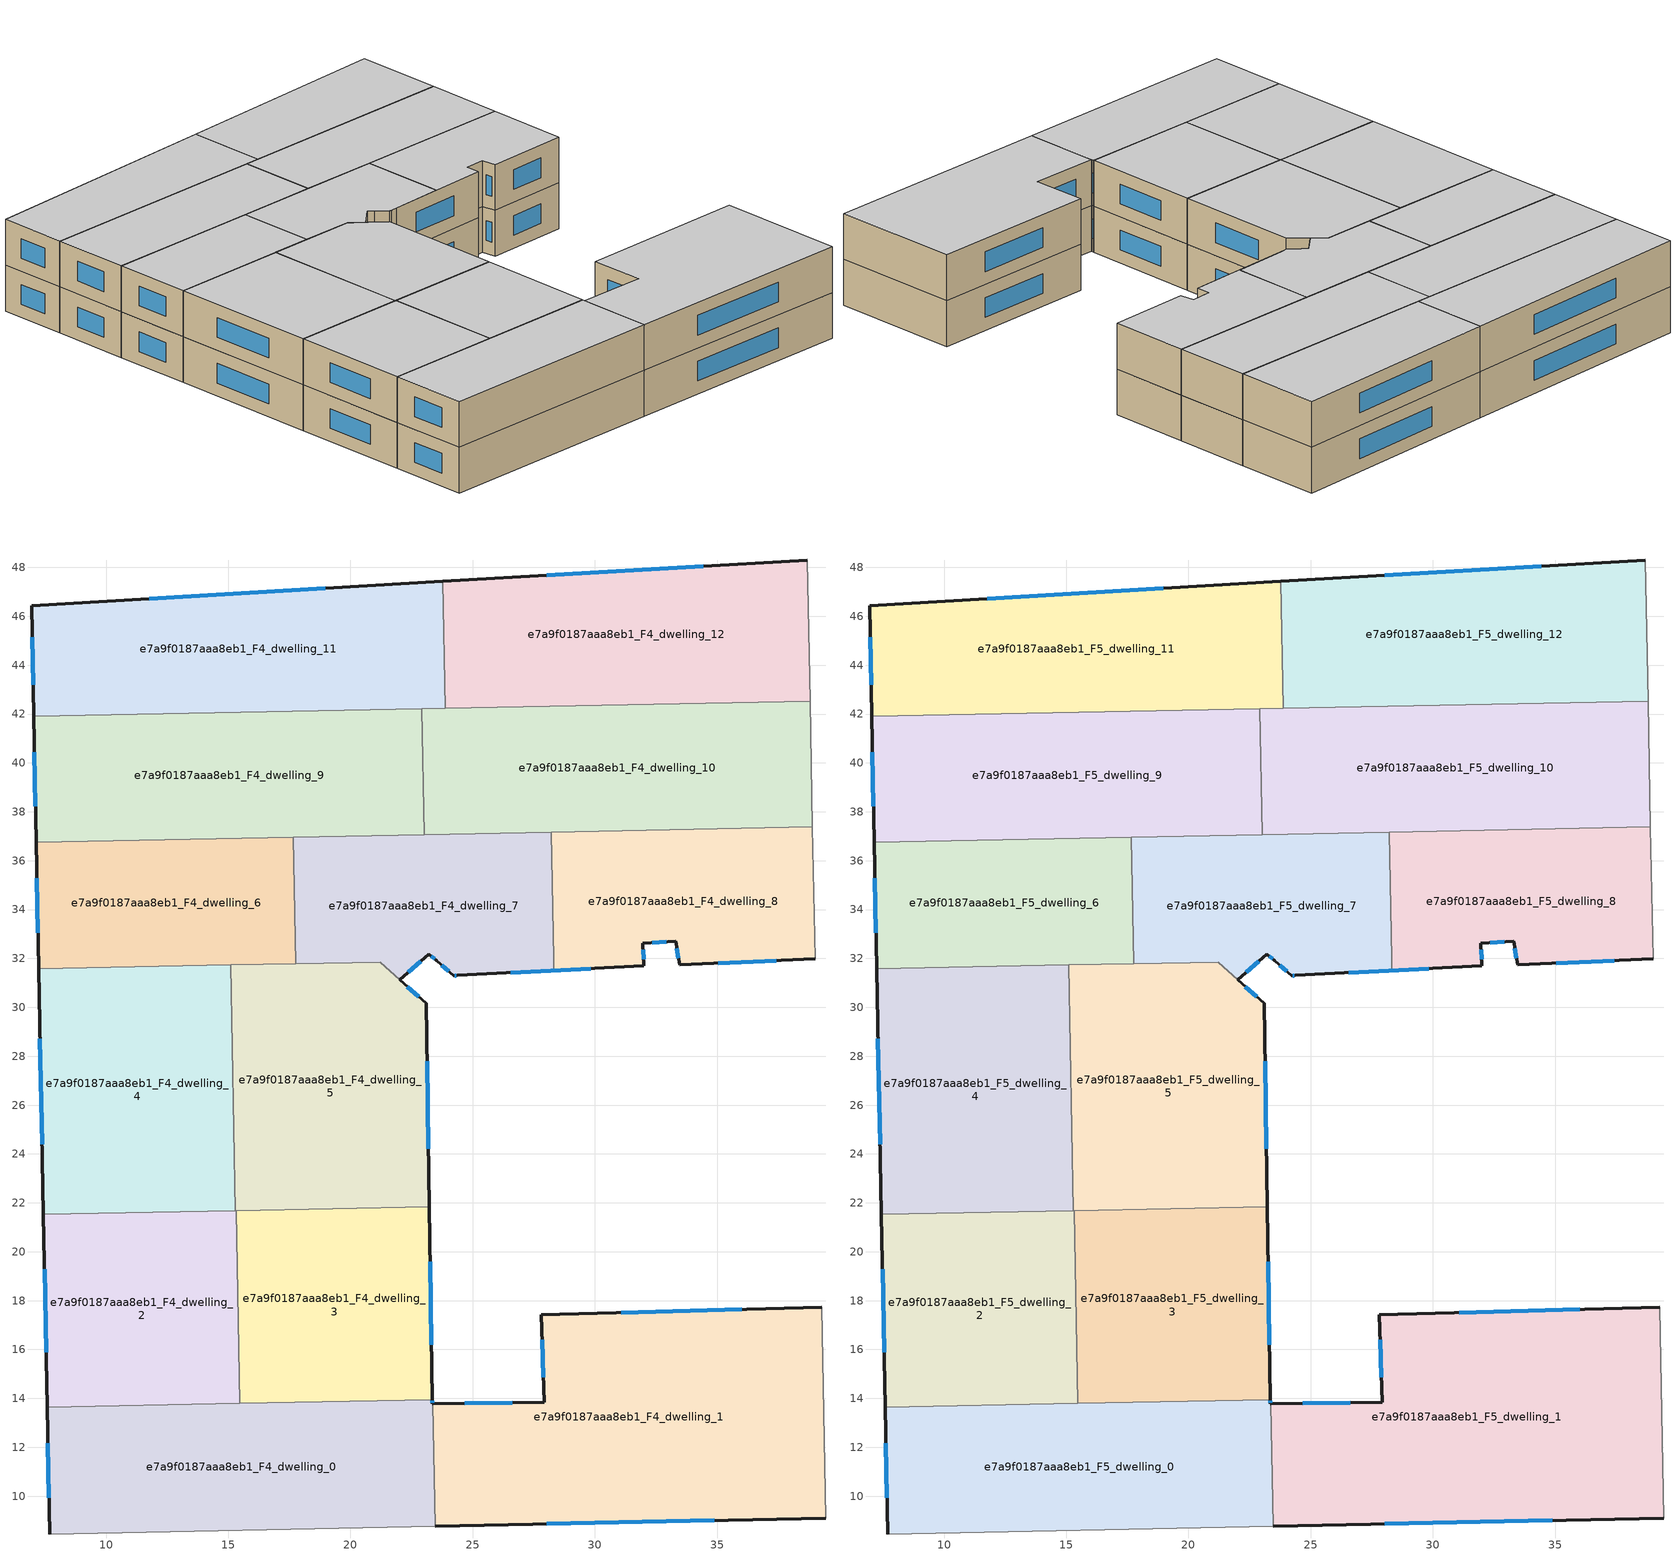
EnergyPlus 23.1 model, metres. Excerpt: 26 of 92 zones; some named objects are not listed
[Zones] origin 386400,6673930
e7a9f0187aaa8eb1_F4_dwelling_0
 floor to e7a9f0187aaa8eb1_F3_dwelling_0 (EU_floor_Construction): 23.34,13.95 23.34,13.78 23.37,13.78 23.47,8.77 7.69,8.45 7.59,13.64 z12
 wall outside (EU_wall_Construction): 7.59,13.64 7.69,8.45 / 23.37,13.78 23.34,13.78 23.34,13.95 z12:15
 wall to e7a9f0187aaa8eb1_F4_dwelling_1 (EU_wall_Construction): 23.47,8.77 23.37,13.78 z12:15
 wall adiabatic (EU_wall_Construction): 7.69,8.45 23.47,8.77 z12:15
 wall to e7a9f0187aaa8eb1_F4_dwelling_2 (EU_wall_Construction): 15.47,13.8 7.59,13.64 z12:15
 wall to e7a9f0187aaa8eb1_F4_dwelling_3 (EU_wall_Construction): 23.34,13.95 15.47,13.8 z12:15
 window (EU_Window_Construction): 7.62,12.16 7.66,9.93 / 23.34,13.83 23.34,13.9 z12.86:14.14
e7a9f0187aaa8eb1_F4_dwelling_1
 floor to e7a9f0187aaa8eb1_F3_dwelling_1 (EU_floor_Construction): 39.29,17.73 39.46,9.1 23.47,8.77 23.37,13.78 27.93,13.84 27.8,17.42 z12
 wall outside (EU_wall_Construction): 23.47,8.77 39.46,9.1 / 39.29,17.73 27.8,17.42 27.93,13.84 23.37,13.78 z12:15
 wall adiabatic (EU_wall_Construction): 39.46,9.1 39.29,17.73 z12:15
 window (EU_Window_Construction): 28.04,8.87 34.89,9.01 / 26.63,13.82 24.67,13.8 / 27.84,16.4 27.89,14.86 / 36.01,17.64 31.08,17.51 z12.86:14.14
e7a9f0187aaa8eb1_F4_dwelling_10
 floor to e7a9f0187aaa8eb1_F3_dwelling_10 (EU_floor_Construction): 38.8,42.53 38.9,37.38 23.02,37.07 22.92,42.22 z12
 wall adiabatic (EU_wall_Construction): 38.9,37.38 38.8,42.53 z12:15
 wall to e7a9f0187aaa8eb1_F4_dwelling_9 (EU_wall_Construction): 22.92,42.22 23.02,37.07 z12:15
 wall to e7a9f0187aaa8eb1_F4_dwelling_8 (EU_wall_Construction): 28.22,37.17 38.9,37.38 z12:15
 wall to e7a9f0187aaa8eb1_F4_dwelling_12 (EU_wall_Construction): 38.8,42.53 23.88,42.24 z12:15
 wall to e7a9f0187aaa8eb1_F4_dwelling_11 (EU_wall_Construction): 23.88,42.24 22.92,42.22 z12:15
 wall to e7a9f0187aaa8eb1_F4_dwelling_7 (EU_wall_Construction): 23.02,37.07 28.22,37.17 z12:15
e7a9f0187aaa8eb1_F4_dwelling_11
 floor to e7a9f0187aaa8eb1_F3_dwelling_11 (EU_floor_Construction): 23.78,47.43 23.88,42.24 7.04,41.91 6.95,46.43 z12
 wall outside (EU_wall_Construction): 23.78,47.43 6.95,46.43 7.04,41.91 z12:15
 wall to e7a9f0187aaa8eb1_F4_dwelling_12 (EU_wall_Construction): 23.88,42.24 23.78,47.43 z12:15
 wall to e7a9f0187aaa8eb1_F4_dwelling_9 (EU_wall_Construction): 7.04,41.91 22.92,42.22 z12:15
 window (EU_Window_Construction): 6.97,45.14 7.01,43.2 / 18.97,47.14 11.76,46.72 z12.86:14.14
e7a9f0187aaa8eb1_F4_dwelling_12
 floor to e7a9f0187aaa8eb1_F3_dwelling_12 (EU_floor_Construction): 38.69,48.3 38.8,42.53 23.88,42.24 23.78,47.43 z12
 wall outside (EU_wall_Construction): 38.69,48.3 23.78,47.43 z12:15
 wall adiabatic (EU_wall_Construction): 38.8,42.53 38.69,48.3 z12:15
 window (EU_Window_Construction): 34.43,48.05 28.04,47.68 z12.86:14.14
e7a9f0187aaa8eb1_F4_dwelling_2
 floor to e7a9f0187aaa8eb1_F3_dwelling_2 (EU_floor_Construction): 15.32,21.68 15.47,13.8 7.59,13.64 7.43,21.53 z12
 wall outside (EU_wall_Construction): 7.43,21.53 7.59,13.64 z12:15
 wall to e7a9f0187aaa8eb1_F4_dwelling_3 (EU_wall_Construction): 15.47,13.8 15.32,21.68 z12:15
 wall to e7a9f0187aaa8eb1_F4_dwelling_4 (EU_wall_Construction): 15.29,21.68 7.43,21.53 z12:15
 wall to e7a9f0187aaa8eb1_F4_dwelling_5 (EU_wall_Construction): 15.32,21.68 15.29,21.68 z12:15
 window (EU_Window_Construction): 7.48,19.27 7.54,15.9 z12.86:14.14
e7a9f0187aaa8eb1_F4_dwelling_3
 floor to e7a9f0187aaa8eb1_F3_dwelling_3 (EU_floor_Construction): 23.22,21.83 23.34,13.95 15.47,13.8 15.32,21.68 z12
 wall outside (EU_wall_Construction): 23.34,13.95 23.22,21.83 z12:15
 wall to e7a9f0187aaa8eb1_F4_dwelling_5 (EU_wall_Construction): 23.22,21.83 15.32,21.68 z12:15
 window (EU_Window_Construction): 23.31,16.2 23.25,19.58 z12.86:14.14
e7a9f0187aaa8eb1_F4_dwelling_4
 floor to e7a9f0187aaa8eb1_F3_dwelling_4 (EU_floor_Construction): 15.09,31.73 15.29,21.68 7.43,21.53 7.24,31.58 z12
 wall outside (EU_wall_Construction): 7.24,31.58 7.43,21.53 z12:15
 wall to e7a9f0187aaa8eb1_F4_dwelling_5 (EU_wall_Construction): 15.29,21.68 15.09,31.73 z12:15
 wall to e7a9f0187aaa8eb1_F4_dwelling_6 (EU_wall_Construction): 15.09,31.73 7.24,31.58 z12:15
 window (EU_Window_Construction): 7.29,28.71 7.38,24.4 z12.86:14.14
e7a9f0187aaa8eb1_F4_dwelling_5
 floor to e7a9f0187aaa8eb1_F3_dwelling_5 (EU_floor_Construction): 23.1,30.17 23.22,21.83 15.29,21.68 15.09,31.73 21.21,31.85 z12
 wall outside (EU_wall_Construction): 23.22,21.83 23.1,30.17 22.03,31.12 z12:15
 wall to e7a9f0187aaa8eb1_F4_dwelling_7 (EU_wall_Construction): 22.02,31.13 21.21,31.85 17.77,31.79 z12:15
 wall to e7a9f0187aaa8eb1_F4_dwelling_6 (EU_wall_Construction): 17.77,31.79 15.09,31.73 z12:15
 window (EU_Window_Construction): 22.79,30.44 22.33,30.85 / 23.19,24.21 23.13,27.78 z12.86:14.14
e7a9f0187aaa8eb1_F4_dwelling_6
 floor to e7a9f0187aaa8eb1_F3_dwelling_6 (EU_floor_Construction): 17.67,36.96 17.77,31.79 7.24,31.58 7.14,36.76 z12
 wall outside (EU_wall_Construction): 7.14,36.76 7.24,31.58 z12:15
 wall to e7a9f0187aaa8eb1_F4_dwelling_7 (EU_wall_Construction): 17.77,31.79 17.67,36.96 z12:15
 wall to e7a9f0187aaa8eb1_F4_dwelling_9 (EU_wall_Construction): 17.67,36.96 7.14,36.76 z12:15
 window (EU_Window_Construction): 7.17,35.28 7.21,33.06 z12.86:14.14
e7a9f0187aaa8eb1_F4_dwelling_7
 floor to e7a9f0187aaa8eb1_F3_dwelling_7 (EU_floor_Construction): 28.22,37.17 28.32,31.52 24.36,31.3 24.22,31.3 23.53,31.9 23.21,32.18 22.02,31.13 21.21,31.85 17.77,31.79 17.67,36.96 z12
 wall outside (EU_wall_Construction): 22.02,31.13 23.21,32.18 23.53,31.9 24.22,31.3 24.36,31.3 z12:15
 wall to e7a9f0187aaa8eb1_F4_dwelling_8 (EU_wall_Construction): 28.31,32 28.22,37.17 / 24.37,31.31 28.32,31.52 28.32,32 z12:15
 wall to e7a9f0187aaa8eb1_F4_dwelling_9 (EU_wall_Construction): 23.02,37.07 17.67,36.96 z12:15
 window (EU_Window_Construction): 24.26,31.3 24.32,31.3 / 23.73,31.73 24.03,31.47 / 23.3,32.1 23.44,31.98 / 22.36,31.43 22.87,31.88 z12.86:14.14
e7a9f0187aaa8eb1_F4_dwelling_8
 floor to e7a9f0187aaa8eb1_F3_dwelling_8 (EU_floor_Construction): 38.9,37.38 39.01,31.98 33.46,31.74 33.3,32.7 31.97,32.63 32,31.7 24.37,31.31 28.32,31.52 28.32,32 28.22,37.17 z12
 wall outside (EU_wall_Construction): 24.37,31.31 32,31.7 31.97,32.63 33.3,32.7 33.46,31.74 39.01,31.98 z12:15
 wall adiabatic (EU_wall_Construction): 39.01,31.98 38.9,37.38 z12:15
 window (EU_Window_Construction): 35.05,31.81 37.42,31.91 / 33.35,32.43 33.42,32.02 / 32.35,32.65 32.92,32.68 / 31.99,31.97 31.98,32.36 / 26.55,31.42 29.82,31.59 z12.86:14.14
e7a9f0187aaa8eb1_F4_dwelling_9
 floor to e7a9f0187aaa8eb1_F3_dwelling_9 (EU_floor_Construction): 22.92,42.22 23.02,37.07 7.14,36.76 7.04,41.91 z12
 wall outside (EU_wall_Construction): 7.04,41.91 7.14,36.76 z12:15
 window (EU_Window_Construction): 7.06,40.44 7.11,38.23 z12.86:14.14
e7a9f0187aaa8eb1_F5_dwelling_0
 floor to e7a9f0187aaa8eb1_F4_dwelling_0 (EU_floor_Construction): 23.34,13.95 23.34,13.78 23.37,13.78 23.47,8.77 7.69,8.45 7.59,13.64 z15
 wall outside (EU_wall_Construction): 7.59,13.64 7.69,8.45 / 23.37,13.78 23.34,13.78 23.34,13.95 z15:18
 wall to e7a9f0187aaa8eb1_F5_dwelling_1 (EU_wall_Construction): 23.47,8.77 23.37,13.78 z15:18
 wall adiabatic (EU_wall_Construction): 7.69,8.45 23.47,8.77 z15:18
 wall to e7a9f0187aaa8eb1_F5_dwelling_2 (EU_wall_Construction): 15.47,13.8 7.59,13.64 z15:18
 wall to e7a9f0187aaa8eb1_F5_dwelling_3 (EU_wall_Construction): 23.34,13.95 15.47,13.8 z15:18
 window (EU_Window_Construction): 7.62,12.16 7.66,9.93 / 23.34,13.83 23.34,13.9 z15.86:17.14
 ceiling to e7a9f0187aaa8eb1_F6_dwelling_0 (EU_floor_Construction): 23.47,8.77 23.37,13.78 23.34,13.78 23.34,13.95 7.59,13.64 7.69,8.45 z18
e7a9f0187aaa8eb1_F5_dwelling_1
 floor to e7a9f0187aaa8eb1_F4_dwelling_1 (EU_floor_Construction): 39.29,17.73 39.46,9.1 23.47,8.77 23.37,13.78 27.93,13.84 27.8,17.42 z15
 wall outside (EU_wall_Construction): 23.47,8.77 39.46,9.1 / 39.29,17.73 27.8,17.42 27.93,13.84 23.37,13.78 z15:18
 wall adiabatic (EU_wall_Construction): 39.46,9.1 39.29,17.73 z15:18
 window (EU_Window_Construction): 28.04,8.87 34.89,9.01 / 26.63,13.82 24.67,13.8 / 27.84,16.4 27.89,14.86 / 36.01,17.64 31.08,17.51 z15.86:17.14
 ceiling to e7a9f0187aaa8eb1_F6_dwelling_1 (EU_floor_Construction): 39.46,9.1 39.29,17.73 27.8,17.42 27.93,13.84 23.37,13.78 23.47,8.77 z18
e7a9f0187aaa8eb1_F5_dwelling_10
 floor to e7a9f0187aaa8eb1_F4_dwelling_10 (EU_floor_Construction): 38.8,42.53 38.9,37.38 23.02,37.07 22.92,42.22 z15
 wall adiabatic (EU_wall_Construction): 38.9,37.38 38.8,42.53 z15:18
 wall to e7a9f0187aaa8eb1_F5_dwelling_9 (EU_wall_Construction): 22.92,42.22 23.02,37.07 z15:18
 wall to e7a9f0187aaa8eb1_F5_dwelling_8 (EU_wall_Construction): 28.22,37.17 38.9,37.38 z15:18
 wall to e7a9f0187aaa8eb1_F5_dwelling_12 (EU_wall_Construction): 38.8,42.53 23.88,42.24 z15:18
 wall to e7a9f0187aaa8eb1_F5_dwelling_11 (EU_wall_Construction): 23.88,42.24 22.92,42.22 z15:18
 wall to e7a9f0187aaa8eb1_F5_dwelling_7 (EU_wall_Construction): 23.02,37.07 28.22,37.17 z15:18
 ceiling to e7a9f0187aaa8eb1_F6_dwelling_10 (EU_floor_Construction): 38.9,37.38 38.8,42.53 22.92,42.22 23.02,37.07 z18
e7a9f0187aaa8eb1_F5_dwelling_11
 floor to e7a9f0187aaa8eb1_F4_dwelling_11 (EU_floor_Construction): 23.78,47.43 23.88,42.24 7.04,41.91 6.95,46.43 z15
 wall outside (EU_wall_Construction): 23.78,47.43 6.95,46.43 7.04,41.91 z15:18
 wall to e7a9f0187aaa8eb1_F5_dwelling_12 (EU_wall_Construction): 23.88,42.24 23.78,47.43 z15:18
 wall to e7a9f0187aaa8eb1_F5_dwelling_9 (EU_wall_Construction): 7.04,41.91 22.92,42.22 z15:18
 window (EU_Window_Construction): 6.97,45.14 7.01,43.2 / 18.97,47.14 11.76,46.72 z15.86:17.14
 ceiling to e7a9f0187aaa8eb1_F6_dwelling_11 (EU_floor_Construction): 23.88,42.24 23.78,47.43 6.95,46.43 7.04,41.91 z18
e7a9f0187aaa8eb1_F5_dwelling_12
 floor to e7a9f0187aaa8eb1_F4_dwelling_12 (EU_floor_Construction): 38.69,48.3 38.8,42.53 23.88,42.24 23.78,47.43 z15
 wall outside (EU_wall_Construction): 38.69,48.3 23.78,47.43 z15:18
 wall adiabatic (EU_wall_Construction): 38.8,42.53 38.69,48.3 z15:18
 window (EU_Window_Construction): 34.43,48.05 28.04,47.68 z15.86:17.14
 ceiling to e7a9f0187aaa8eb1_F6_dwelling_12 (EU_floor_Construction): 38.8,42.53 38.69,48.3 23.78,47.43 23.88,42.24 z18
e7a9f0187aaa8eb1_F5_dwelling_2
 floor to e7a9f0187aaa8eb1_F4_dwelling_2 (EU_floor_Construction): 15.32,21.68 15.47,13.8 7.59,13.64 7.43,21.53 z15
 wall outside (EU_wall_Construction): 7.43,21.53 7.59,13.64 z15:18
 wall to e7a9f0187aaa8eb1_F5_dwelling_3 (EU_wall_Construction): 15.47,13.8 15.32,21.68 z15:18
 wall to e7a9f0187aaa8eb1_F5_dwelling_4 (EU_wall_Construction): 15.29,21.68 7.43,21.53 z15:18
 wall to e7a9f0187aaa8eb1_F5_dwelling_5 (EU_wall_Construction): 15.32,21.68 15.29,21.68 z15:18
 window (EU_Window_Construction): 7.48,19.27 7.54,15.9 z15.86:17.14
 ceiling to e7a9f0187aaa8eb1_F6_dwelling_2 (EU_floor_Construction): 15.47,13.8 15.32,21.68 7.43,21.53 7.59,13.64 z18
e7a9f0187aaa8eb1_F5_dwelling_3
 floor to e7a9f0187aaa8eb1_F4_dwelling_3 (EU_floor_Construction): 23.22,21.83 23.34,13.95 15.47,13.8 15.32,21.68 z15
 wall outside (EU_wall_Construction): 23.34,13.95 23.22,21.83 z15:18
 wall to e7a9f0187aaa8eb1_F5_dwelling_5 (EU_wall_Construction): 23.22,21.83 15.32,21.68 z15:18
 window (EU_Window_Construction): 23.31,16.2 23.25,19.58 z15.86:17.14
 ceiling to e7a9f0187aaa8eb1_F6_dwelling_3 (EU_floor_Construction): 23.34,13.95 23.22,21.83 15.32,21.68 15.47,13.8 z18
e7a9f0187aaa8eb1_F5_dwelling_4
 floor to e7a9f0187aaa8eb1_F4_dwelling_4 (EU_floor_Construction): 15.09,31.73 15.29,21.68 7.43,21.53 7.24,31.58 z15
 wall outside (EU_wall_Construction): 7.24,31.58 7.43,21.53 z15:18
 wall to e7a9f0187aaa8eb1_F5_dwelling_5 (EU_wall_Construction): 15.29,21.68 15.09,31.73 z15:18
 wall to e7a9f0187aaa8eb1_F5_dwelling_6 (EU_wall_Construction): 15.09,31.73 7.24,31.58 z15:18
 window (EU_Window_Construction): 7.29,28.71 7.38,24.4 z15.86:17.14
 ceiling to e7a9f0187aaa8eb1_F6_dwelling_4 (EU_floor_Construction): 15.29,21.68 15.09,31.73 7.24,31.58 7.43,21.53 z18
e7a9f0187aaa8eb1_F5_dwelling_5
 floor to e7a9f0187aaa8eb1_F4_dwelling_5 (EU_floor_Construction): 23.1,30.17 23.22,21.83 15.29,21.68 15.09,31.73 21.21,31.85 z15
 wall outside (EU_wall_Construction): 23.22,21.83 23.1,30.17 22.03,31.12 z15:18
 wall to e7a9f0187aaa8eb1_F5_dwelling_7 (EU_wall_Construction): 22.02,31.13 21.21,31.85 17.77,31.79 z15:18
 wall to e7a9f0187aaa8eb1_F5_dwelling_6 (EU_wall_Construction): 17.77,31.79 15.09,31.73 z15:18
 window (EU_Window_Construction): 22.79,30.44 22.33,30.85 / 23.19,24.21 23.13,27.78 z15.86:17.14
 ceiling to e7a9f0187aaa8eb1_F6_dwelling_5 (EU_floor_Construction): 23.22,21.83 23.1,30.17 21.21,31.85 15.09,31.73 15.29,21.68 z18
e7a9f0187aaa8eb1_F5_dwelling_6
 floor to e7a9f0187aaa8eb1_F4_dwelling_6 (EU_floor_Construction): 17.67,36.96 17.77,31.79 7.24,31.58 7.14,36.76 z15
 wall outside (EU_wall_Construction): 7.14,36.76 7.24,31.58 z15:18
 wall to e7a9f0187aaa8eb1_F5_dwelling_7 (EU_wall_Construction): 17.77,31.79 17.67,36.96 z15:18
 wall to e7a9f0187aaa8eb1_F5_dwelling_9 (EU_wall_Construction): 17.67,36.96 7.14,36.76 z15:18
 window (EU_Window_Construction): 7.17,35.28 7.21,33.06 z15.86:17.14
 ceiling to e7a9f0187aaa8eb1_F6_dwelling_6 (EU_floor_Construction): 17.77,31.79 17.67,36.96 7.14,36.76 7.24,31.58 z18
e7a9f0187aaa8eb1_F5_dwelling_7
 floor to e7a9f0187aaa8eb1_F4_dwelling_7 (EU_floor_Construction): 28.22,37.17 28.32,31.52 24.36,31.3 24.22,31.3 23.53,31.9 23.21,32.18 22.02,31.13 21.21,31.85 17.77,31.79 17.67,36.96 z15
 wall outside (EU_wall_Construction): 22.02,31.13 23.21,32.18 23.53,31.9 24.22,31.3 24.36,31.3 z15:18
 wall to e7a9f0187aaa8eb1_F5_dwelling_8 (EU_wall_Construction): 28.31,32 28.22,37.17 / 24.37,31.31 28.32,31.52 28.32,32 z15:18
 wall to e7a9f0187aaa8eb1_F5_dwelling_9 (EU_wall_Construction): 23.02,37.07 17.67,36.96 z15:18
 window (EU_Window_Construction): 24.26,31.3 24.32,31.3 / 23.73,31.73 24.03,31.47 / 23.3,32.1 23.44,31.98 / 22.36,31.43 22.87,31.88 z15.86:17.14
 ceiling to e7a9f0187aaa8eb1_F6_dwelling_7 (EU_floor_Construction): 28.32,31.52 28.22,37.17 17.67,36.96 17.77,31.79 21.21,31.85 22.02,31.13 23.21,32.18 23.53,31.9 24.22,31.3 24.36,31.3 z18
e7a9f0187aaa8eb1_F5_dwelling_8
 floor to e7a9f0187aaa8eb1_F4_dwelling_8 (EU_floor_Construction): 38.9,37.38 39.01,31.98 33.46,31.74 33.3,32.7 31.97,32.63 32,31.7 24.37,31.31 28.32,31.52 28.32,32 28.22,37.17 z15
 wall outside (EU_wall_Construction): 24.37,31.31 32,31.7 31.97,32.63 33.3,32.7 33.46,31.74 39.01,31.98 z15:18
 wall adiabatic (EU_wall_Construction): 39.01,31.98 38.9,37.38 z15:18
 window (EU_Window_Construction): 35.05,31.81 37.42,31.91 / 33.35,32.43 33.42,32.02 / 32.35,32.65 32.92,32.68 / 31.99,31.97 31.98,32.36 / 26.55,31.42 29.82,31.59 z15.86:17.14
 ceiling to e7a9f0187aaa8eb1_F6_dwelling_8 (EU_floor_Construction): 39.01,31.98 38.9,37.38 28.22,37.17 28.32,32 28.32,31.52 24.37,31.31 32,31.7 31.97,32.63 33.3,32.7 33.46,31.74 z18
e7a9f0187aaa8eb1_F5_dwelling_9
 floor to e7a9f0187aaa8eb1_F4_dwelling_9 (EU_floor_Construction): 22.92,42.22 23.02,37.07 7.14,36.76 7.04,41.91 z15
 wall outside (EU_wall_Construction): 7.04,41.91 7.14,36.76 z15:18
 window (EU_Window_Construction): 7.06,40.44 7.11,38.23 z15.86:17.14
 ceiling to e7a9f0187aaa8eb1_F6_dwelling_9 (EU_floor_Construction): 23.02,37.07 22.92,42.22 7.04,41.91 7.14,36.76 z18
[Building]
EU S2 Campaign: North Axis=0; Terrain=City; Solar Distribution=FullExterior
[Site:Location]
Helsinki-Vantaa.AP: Latitude=60.317; Longitude=24.963; Time Zone=2; Elevation=54.6
[SizingPeriod:WeatherFileDays]
AnnualSizingPeriod: Begin Month=1; Begin Day of Month=1; End Month=12; End Day of Month=31; Day of Week for Start Day=Monday; Use Weather File Daylight Saving Period=No; Use Weather File Rain and Snow Indicators=No
[MATERIAL]
EU_InternalMass_Material: Roughness=MediumRough; Thickness=0.1; Conductivity=1; Density=1800; Specific Heat=900; Thermal Absorptance=0.9; Solar Absorptance=0.7; Visible Absorptance=0.7
[MATERIAL:NOMASS] Roughness=MediumRough; Thermal Absorptance=0.9; Solar Absorptance=0.7; Visible Absorptance=0.7
Name | Thermal Resistance
EU_wall_NoMass | 1.10183
EU_floor_NoMass | 1.70606
[WINDOWMATERIAL:SIMPLEGLAZINGSYSTEM]
EU_Window_SimpleGlazing: UFactor=3.11035; Solar Heat Gain Coefficient=0.8; Visible Transmittance=0.8
[CONSTRUCTION]
EU_wall_Construction: EU_wall_NoMass
EU_floor_Construction: EU_floor_NoMass
EU_Window_Construction: EU_Window_SimpleGlazing
EU_InternalMass_Construction: EU_InternalMass_Material
[ZONE] Type=1; Multiplier=1; Ceiling Height=autocalculate; Floor Area=autocalculate; Part of Total Floor Area=Yes
Name | Volume
e7a9f0187aaa8eb1_F4_dwelling_0; e7a9f0187aaa8eb1_F5_dwelling_0 | 245.479
e7a9f0187aaa8eb1_F4_dwelling_1; e7a9f0187aaa8eb1_F5_dwelling_1 | 363.36
e7a9f0187aaa8eb1_F4_dwelling_10; e7a9f0187aaa8eb1_F5_dwelling_10 | 245.487
e7a9f0187aaa8eb1_F4_dwelling_11; e7a9f0187aaa8eb1_F5_dwelling_11 | 245.484
e7a9f0187aaa8eb1_F4_dwelling_12; e7a9f0187aaa8eb1_F5_dwelling_12 | 245.483
e7a9f0187aaa8eb1_F4_dwelling_2; e7a9f0187aaa8eb1_F5_dwelling_2 | 186.52
e7a9f0187aaa8eb1_F4_dwelling_3; e7a9f0187aaa8eb1_F5_dwelling_3 | 186.523
e7a9f0187aaa8eb1_F4_dwelling_4; e7a9f0187aaa8eb1_F5_dwelling_4 | 237.05
e7a9f0187aaa8eb1_F4_dwelling_5; e7a9f0187aaa8eb1_F5_dwelling_5 | 235.2
e7a9f0187aaa8eb1_F4_dwelling_6; e7a9f0187aaa8eb1_F5_dwelling_6 | 163.644
e7a9f0187aaa8eb1_F4_dwelling_7; e7a9f0187aaa8eb1_F5_dwelling_7 | 172.813
e7a9f0187aaa8eb1_F4_dwelling_8; e7a9f0187aaa8eb1_F5_dwelling_8 | 173.093
e7a9f0187aaa8eb1_F4_dwelling_9; e7a9f0187aaa8eb1_F5_dwelling_9 | 245.502
[INTERNALMASS] Construction=EU_InternalMass_Construction
Name | Zone or ZoneList | Surface Area
e7a9f0187aaa8eb1_F4_dwelling_0_EU_InternalMass | e7a9f0187aaa8eb1_F4_dwelling_0 | 81.8265
e7a9f0187aaa8eb1_F4_dwelling_1_EU_InternalMass | e7a9f0187aaa8eb1_F4_dwelling_1 | 121.117
e7a9f0187aaa8eb1_F4_dwelling_2_EU_InternalMass | e7a9f0187aaa8eb1_F4_dwelling_2 | 62.1733
e7a9f0187aaa8eb1_F4_dwelling_3_EU_InternalMass | e7a9f0187aaa8eb1_F4_dwelling_3 | 62.1744
e7a9f0187aaa8eb1_F4_dwelling_4_EU_InternalMass | e7a9f0187aaa8eb1_F4_dwelling_4 | 79.0171
e7a9f0187aaa8eb1_F4_dwelling_5_EU_InternalMass | e7a9f0187aaa8eb1_F4_dwelling_5 | 78.4001
e7a9f0187aaa8eb1_F4_dwelling_6_EU_InternalMass | e7a9f0187aaa8eb1_F4_dwelling_6 | 54.5514
e7a9f0187aaa8eb1_F4_dwelling_7_EU_InternalMass | e7a9f0187aaa8eb1_F4_dwelling_7 | 57.6036
e7a9f0187aaa8eb1_F4_dwelling_8_EU_InternalMass | e7a9f0187aaa8eb1_F4_dwelling_8 | 57.7184
e7a9f0187aaa8eb1_F4_dwelling_9_EU_InternalMass | e7a9f0187aaa8eb1_F4_dwelling_9 | 81.834
e7a9f0187aaa8eb1_F4_dwelling_10_EU_InternalMass | e7a9f0187aaa8eb1_F4_dwelling_10 | 81.8288
e7a9f0187aaa8eb1_F4_dwelling_11_EU_InternalMass | e7a9f0187aaa8eb1_F4_dwelling_11 | 81.8281
e7a9f0187aaa8eb1_F4_dwelling_12_EU_InternalMass | e7a9f0187aaa8eb1_F4_dwelling_12 | 81.8277
e7a9f0187aaa8eb1_F5_dwelling_0_EU_InternalMass | e7a9f0187aaa8eb1_F5_dwelling_0 | 81.8265
e7a9f0187aaa8eb1_F5_dwelling_1_EU_InternalMass | e7a9f0187aaa8eb1_F5_dwelling_1 | 121.117
e7a9f0187aaa8eb1_F5_dwelling_2_EU_InternalMass | e7a9f0187aaa8eb1_F5_dwelling_2 | 62.1733
e7a9f0187aaa8eb1_F5_dwelling_3_EU_InternalMass | e7a9f0187aaa8eb1_F5_dwelling_3 | 62.1744
e7a9f0187aaa8eb1_F5_dwelling_4_EU_InternalMass | e7a9f0187aaa8eb1_F5_dwelling_4 | 79.0171
e7a9f0187aaa8eb1_F5_dwelling_5_EU_InternalMass | e7a9f0187aaa8eb1_F5_dwelling_5 | 78.4001
e7a9f0187aaa8eb1_F5_dwelling_6_EU_InternalMass | e7a9f0187aaa8eb1_F5_dwelling_6 | 54.5514
e7a9f0187aaa8eb1_F5_dwelling_7_EU_InternalMass | e7a9f0187aaa8eb1_F5_dwelling_7 | 57.6036
e7a9f0187aaa8eb1_F5_dwelling_8_EU_InternalMass | e7a9f0187aaa8eb1_F5_dwelling_8 | 57.7184
e7a9f0187aaa8eb1_F5_dwelling_9_EU_InternalMass | e7a9f0187aaa8eb1_F5_dwelling_9 | 81.834
e7a9f0187aaa8eb1_F5_dwelling_10_EU_InternalMass | e7a9f0187aaa8eb1_F5_dwelling_10 | 81.8288
e7a9f0187aaa8eb1_F5_dwelling_11_EU_InternalMass | e7a9f0187aaa8eb1_F5_dwelling_11 | 81.8281
e7a9f0187aaa8eb1_F5_dwelling_12_EU_InternalMass | e7a9f0187aaa8eb1_F5_dwelling_12 | 81.8277
[OTHEREQUIPMENT] Fuel Type=Electricity; Design Level Calculation Method=Watts/Area; Power per Zone Floor Area=1; Fraction Latent=0; Fraction Radiant=0; Fraction Lost=0; Carbon Dioxide Generation Rate=0; EndUse Subcategory=EU_Step8_InternalGains
Name | Zone or ZoneList or Space or SpaceList | Schedule
EU_Step8_InternalGain_e7a9f0187aaa8eb1_F4_dwelling_0_f000 | e7a9f0187aaa8eb1_F4_dwelling_0 | EU_Step8_GainSchedule_e7a9f0187aaa8eb1_F4_dwelling_0_f000
EU_Step8_InternalGain_e7a9f0187aaa8eb1_F4_dwelling_1_f000 | e7a9f0187aaa8eb1_F4_dwelling_1 | EU_Step8_GainSchedule_e7a9f0187aaa8eb1_F4_dwelling_1_f000
EU_Step8_InternalGain_e7a9f0187aaa8eb1_F4_dwelling_2_f000 | e7a9f0187aaa8eb1_F4_dwelling_2 | EU_Step8_GainSchedule_e7a9f0187aaa8eb1_F4_dwelling_2_f000
EU_Step8_InternalGain_e7a9f0187aaa8eb1_F4_dwelling_3_f000 | e7a9f0187aaa8eb1_F4_dwelling_3 | EU_Step8_GainSchedule_e7a9f0187aaa8eb1_F4_dwelling_3_f000
EU_Step8_InternalGain_e7a9f0187aaa8eb1_F4_dwelling_4_f000 | e7a9f0187aaa8eb1_F4_dwelling_4 | EU_Step8_GainSchedule_e7a9f0187aaa8eb1_F4_dwelling_4_f000
EU_Step8_InternalGain_e7a9f0187aaa8eb1_F4_dwelling_5_f000 | e7a9f0187aaa8eb1_F4_dwelling_5 | EU_Step8_GainSchedule_e7a9f0187aaa8eb1_F4_dwelling_5_f000
EU_Step8_InternalGain_e7a9f0187aaa8eb1_F4_dwelling_6_f000 | e7a9f0187aaa8eb1_F4_dwelling_6 | EU_Step8_GainSchedule_e7a9f0187aaa8eb1_F4_dwelling_6_f000
EU_Step8_InternalGain_e7a9f0187aaa8eb1_F4_dwelling_7_f000 | e7a9f0187aaa8eb1_F4_dwelling_7 | EU_Step8_GainSchedule_e7a9f0187aaa8eb1_F4_dwelling_7_f000
EU_Step8_InternalGain_e7a9f0187aaa8eb1_F4_dwelling_8_f000 | e7a9f0187aaa8eb1_F4_dwelling_8 | EU_Step8_GainSchedule_e7a9f0187aaa8eb1_F4_dwelling_8_f000
EU_Step8_InternalGain_e7a9f0187aaa8eb1_F4_dwelling_9_f000 | e7a9f0187aaa8eb1_F4_dwelling_9 | EU_Step8_GainSchedule_e7a9f0187aaa8eb1_F4_dwelling_9_f000
EU_Step8_InternalGain_e7a9f0187aaa8eb1_F4_dwelling_10_f000 | e7a9f0187aaa8eb1_F4_dwelling_10 | EU_Step8_GainSchedule_e7a9f0187aaa8eb1_F4_dwelling_10_f000
EU_Step8_InternalGain_e7a9f0187aaa8eb1_F4_dwelling_11_f000 | e7a9f0187aaa8eb1_F4_dwelling_11 | EU_Step8_GainSchedule_e7a9f0187aaa8eb1_F4_dwelling_11_f000
EU_Step8_InternalGain_e7a9f0187aaa8eb1_F4_dwelling_12_f000 | e7a9f0187aaa8eb1_F4_dwelling_12 | EU_Step8_GainSchedule_e7a9f0187aaa8eb1_F4_dwelling_12_f000
EU_Step8_InternalGain_e7a9f0187aaa8eb1_F5_dwelling_0_f000 | e7a9f0187aaa8eb1_F5_dwelling_0 | EU_Step8_GainSchedule_e7a9f0187aaa8eb1_F5_dwelling_0_f000
EU_Step8_InternalGain_e7a9f0187aaa8eb1_F5_dwelling_1_f000 | e7a9f0187aaa8eb1_F5_dwelling_1 | EU_Step8_GainSchedule_e7a9f0187aaa8eb1_F5_dwelling_1_f000
EU_Step8_InternalGain_e7a9f0187aaa8eb1_F5_dwelling_2_f000 | e7a9f0187aaa8eb1_F5_dwelling_2 | EU_Step8_GainSchedule_e7a9f0187aaa8eb1_F5_dwelling_2_f000
EU_Step8_InternalGain_e7a9f0187aaa8eb1_F5_dwelling_3_f000 | e7a9f0187aaa8eb1_F5_dwelling_3 | EU_Step8_GainSchedule_e7a9f0187aaa8eb1_F5_dwelling_3_f000
EU_Step8_InternalGain_e7a9f0187aaa8eb1_F5_dwelling_4_f000 | e7a9f0187aaa8eb1_F5_dwelling_4 | EU_Step8_GainSchedule_e7a9f0187aaa8eb1_F5_dwelling_4_f000
EU_Step8_InternalGain_e7a9f0187aaa8eb1_F5_dwelling_5_f000 | e7a9f0187aaa8eb1_F5_dwelling_5 | EU_Step8_GainSchedule_e7a9f0187aaa8eb1_F5_dwelling_5_f000
EU_Step8_InternalGain_e7a9f0187aaa8eb1_F5_dwelling_6_f000 | e7a9f0187aaa8eb1_F5_dwelling_6 | EU_Step8_GainSchedule_e7a9f0187aaa8eb1_F5_dwelling_6_f000
EU_Step8_InternalGain_e7a9f0187aaa8eb1_F5_dwelling_7_f000 | e7a9f0187aaa8eb1_F5_dwelling_7 | EU_Step8_GainSchedule_e7a9f0187aaa8eb1_F5_dwelling_7_f000
EU_Step8_InternalGain_e7a9f0187aaa8eb1_F5_dwelling_8_f000 | e7a9f0187aaa8eb1_F5_dwelling_8 | EU_Step8_GainSchedule_e7a9f0187aaa8eb1_F5_dwelling_8_f000
EU_Step8_InternalGain_e7a9f0187aaa8eb1_F5_dwelling_9_f000 | e7a9f0187aaa8eb1_F5_dwelling_9 | EU_Step8_GainSchedule_e7a9f0187aaa8eb1_F5_dwelling_9_f000
EU_Step8_InternalGain_e7a9f0187aaa8eb1_F5_dwelling_10_f000 | e7a9f0187aaa8eb1_F5_dwelling_10 | EU_Step8_GainSchedule_e7a9f0187aaa8eb1_F5_dwelling_10_f000
EU_Step8_InternalGain_e7a9f0187aaa8eb1_F5_dwelling_11_f000 | e7a9f0187aaa8eb1_F5_dwelling_11 | EU_Step8_GainSchedule_e7a9f0187aaa8eb1_F5_dwelling_11_f000
EU_Step8_InternalGain_e7a9f0187aaa8eb1_F5_dwelling_12_f000 | e7a9f0187aaa8eb1_F5_dwelling_12 | EU_Step8_GainSchedule_e7a9f0187aaa8eb1_F5_dwelling_12_f000
[ZONEVENTILATION:DESIGNFLOWRATE] Schedule=EU_AlwaysOn; Design Flow Rate Calculation Method=AirChanges/Hour; Air Changes per Hour=0.756316; Ventilation Type=Natural; Fan Pressure Rise=0; Fan Total Efficiency=1; Constant Term Coefficient=1; Temperature Term Coefficient=0; Velocity Term Coefficient=0; Velocity Squared Term Coefficient=0; Minimum Indoor Temperature=-100; Maximum Indoor Temperature=100; Delta Temperature=-100; Minimum Outdoor Temperature=-100; Maximum Outdoor Temperature=100; Maximum Wind Speed=40
Name | Zone or ZoneList or Space or SpaceList
EU_ConstantAir_e7a9f0187aaa8eb1_F4_dwelling_0 | e7a9f0187aaa8eb1_F4_dwelling_0
EU_ConstantAir_e7a9f0187aaa8eb1_F4_dwelling_1 | e7a9f0187aaa8eb1_F4_dwelling_1
EU_ConstantAir_e7a9f0187aaa8eb1_F4_dwelling_2 | e7a9f0187aaa8eb1_F4_dwelling_2
EU_ConstantAir_e7a9f0187aaa8eb1_F4_dwelling_3 | e7a9f0187aaa8eb1_F4_dwelling_3
EU_ConstantAir_e7a9f0187aaa8eb1_F4_dwelling_4 | e7a9f0187aaa8eb1_F4_dwelling_4
EU_ConstantAir_e7a9f0187aaa8eb1_F4_dwelling_5 | e7a9f0187aaa8eb1_F4_dwelling_5
EU_ConstantAir_e7a9f0187aaa8eb1_F4_dwelling_6 | e7a9f0187aaa8eb1_F4_dwelling_6
EU_ConstantAir_e7a9f0187aaa8eb1_F4_dwelling_7 | e7a9f0187aaa8eb1_F4_dwelling_7
EU_ConstantAir_e7a9f0187aaa8eb1_F4_dwelling_8 | e7a9f0187aaa8eb1_F4_dwelling_8
EU_ConstantAir_e7a9f0187aaa8eb1_F4_dwelling_9 | e7a9f0187aaa8eb1_F4_dwelling_9
EU_ConstantAir_e7a9f0187aaa8eb1_F4_dwelling_10 | e7a9f0187aaa8eb1_F4_dwelling_10
EU_ConstantAir_e7a9f0187aaa8eb1_F4_dwelling_11 | e7a9f0187aaa8eb1_F4_dwelling_11
EU_ConstantAir_e7a9f0187aaa8eb1_F4_dwelling_12 | e7a9f0187aaa8eb1_F4_dwelling_12
EU_ConstantAir_e7a9f0187aaa8eb1_F5_dwelling_0 | e7a9f0187aaa8eb1_F5_dwelling_0
EU_ConstantAir_e7a9f0187aaa8eb1_F5_dwelling_1 | e7a9f0187aaa8eb1_F5_dwelling_1
EU_ConstantAir_e7a9f0187aaa8eb1_F5_dwelling_2 | e7a9f0187aaa8eb1_F5_dwelling_2
EU_ConstantAir_e7a9f0187aaa8eb1_F5_dwelling_3 | e7a9f0187aaa8eb1_F5_dwelling_3
EU_ConstantAir_e7a9f0187aaa8eb1_F5_dwelling_4 | e7a9f0187aaa8eb1_F5_dwelling_4
EU_ConstantAir_e7a9f0187aaa8eb1_F5_dwelling_5 | e7a9f0187aaa8eb1_F5_dwelling_5
EU_ConstantAir_e7a9f0187aaa8eb1_F5_dwelling_6 | e7a9f0187aaa8eb1_F5_dwelling_6
EU_ConstantAir_e7a9f0187aaa8eb1_F5_dwelling_7 | e7a9f0187aaa8eb1_F5_dwelling_7
EU_ConstantAir_e7a9f0187aaa8eb1_F5_dwelling_8 | e7a9f0187aaa8eb1_F5_dwelling_8
EU_ConstantAir_e7a9f0187aaa8eb1_F5_dwelling_9 | e7a9f0187aaa8eb1_F5_dwelling_9
EU_ConstantAir_e7a9f0187aaa8eb1_F5_dwelling_10 | e7a9f0187aaa8eb1_F5_dwelling_10
EU_ConstantAir_e7a9f0187aaa8eb1_F5_dwelling_11 | e7a9f0187aaa8eb1_F5_dwelling_11
EU_ConstantAir_e7a9f0187aaa8eb1_F5_dwelling_12 | e7a9f0187aaa8eb1_F5_dwelling_12
[HVACTEMPLATE:ZONE:IDEALLOADSAIRSYSTEM] System Availability Schedule=EU_AlwaysOn; Maximum Heating Supply Air Temperature=50; Minimum Cooling Supply Air Temperature=13; Maximum Heating Supply Air Humidity Ratio=0.0156; Minimum Cooling Supply Air Humidity Ratio=0.0077; Heating Limit=NoLimit; Cooling Limit=NoLimit; Heating Availability Schedule=EU_AlwaysOn; Cooling Availability Schedule=EU_CoolingOff; Dehumidification Control Type=ConstantSensibleHeatRatio; Cooling Sensible Heat Ratio=0.7; Dehumidification Setpoint=60; Humidification Control Type=None; Humidification Setpoint=30; Outdoor Air Method=None; Outdoor Air Flow Rate per Person=0.00944; Outdoor Air Flow Rate per Zone Floor Area=0; Outdoor Air Flow Rate per Zone=0; Demand Controlled Ventilation Type=None; Outdoor Air Economizer Type=NoEconomizer; Heat Recovery Type=None; Sensible Heat Recovery Effectiveness=0.7; Latent Heat Recovery Effectiveness=0.65
Name | Template Thermostat
e7a9f0187aaa8eb1_F4_dwelling_0 | EU_HeatOnly_e7a9f0187aaa8eb1_F4_dwelling_0
e7a9f0187aaa8eb1_F4_dwelling_1 | EU_HeatOnly_e7a9f0187aaa8eb1_F4_dwelling_1
e7a9f0187aaa8eb1_F4_dwelling_2 | EU_HeatOnly_e7a9f0187aaa8eb1_F4_dwelling_2
e7a9f0187aaa8eb1_F4_dwelling_3 | EU_HeatOnly_e7a9f0187aaa8eb1_F4_dwelling_3
e7a9f0187aaa8eb1_F4_dwelling_4 | EU_HeatOnly_e7a9f0187aaa8eb1_F4_dwelling_4
e7a9f0187aaa8eb1_F4_dwelling_5 | EU_HeatOnly_e7a9f0187aaa8eb1_F4_dwelling_5
e7a9f0187aaa8eb1_F4_dwelling_6 | EU_HeatOnly_e7a9f0187aaa8eb1_F4_dwelling_6
e7a9f0187aaa8eb1_F4_dwelling_7 | EU_HeatOnly_e7a9f0187aaa8eb1_F4_dwelling_7
e7a9f0187aaa8eb1_F4_dwelling_8 | EU_HeatOnly_e7a9f0187aaa8eb1_F4_dwelling_8
e7a9f0187aaa8eb1_F4_dwelling_9 | EU_HeatOnly_e7a9f0187aaa8eb1_F4_dwelling_9
e7a9f0187aaa8eb1_F4_dwelling_10 | EU_HeatOnly_e7a9f0187aaa8eb1_F4_dwelling_10
e7a9f0187aaa8eb1_F4_dwelling_11 | EU_HeatOnly_e7a9f0187aaa8eb1_F4_dwelling_11
e7a9f0187aaa8eb1_F4_dwelling_12 | EU_HeatOnly_e7a9f0187aaa8eb1_F4_dwelling_12
e7a9f0187aaa8eb1_F5_dwelling_0 | EU_HeatOnly_e7a9f0187aaa8eb1_F5_dwelling_0
e7a9f0187aaa8eb1_F5_dwelling_1 | EU_HeatOnly_e7a9f0187aaa8eb1_F5_dwelling_1
e7a9f0187aaa8eb1_F5_dwelling_2 | EU_HeatOnly_e7a9f0187aaa8eb1_F5_dwelling_2
e7a9f0187aaa8eb1_F5_dwelling_3 | EU_HeatOnly_e7a9f0187aaa8eb1_F5_dwelling_3
e7a9f0187aaa8eb1_F5_dwelling_4 | EU_HeatOnly_e7a9f0187aaa8eb1_F5_dwelling_4
e7a9f0187aaa8eb1_F5_dwelling_5 | EU_HeatOnly_e7a9f0187aaa8eb1_F5_dwelling_5
e7a9f0187aaa8eb1_F5_dwelling_6 | EU_HeatOnly_e7a9f0187aaa8eb1_F5_dwelling_6
e7a9f0187aaa8eb1_F5_dwelling_7 | EU_HeatOnly_e7a9f0187aaa8eb1_F5_dwelling_7
e7a9f0187aaa8eb1_F5_dwelling_8 | EU_HeatOnly_e7a9f0187aaa8eb1_F5_dwelling_8
e7a9f0187aaa8eb1_F5_dwelling_9 | EU_HeatOnly_e7a9f0187aaa8eb1_F5_dwelling_9
e7a9f0187aaa8eb1_F5_dwelling_10 | EU_HeatOnly_e7a9f0187aaa8eb1_F5_dwelling_10
e7a9f0187aaa8eb1_F5_dwelling_11 | EU_HeatOnly_e7a9f0187aaa8eb1_F5_dwelling_11
e7a9f0187aaa8eb1_F5_dwelling_12 | EU_HeatOnly_e7a9f0187aaa8eb1_F5_dwelling_12
[SIZING:ZONE] Zone Cooling Design Supply Air Temperature Input Method=SupplyAirTemperature; Zone Cooling Design Supply Air Temperature=13; Zone Heating Design Supply Air Temperature Input Method=SupplyAirTemperature; Zone Heating Design Supply Air Temperature=50; Zone Cooling Design Supply Air Humidity Ratio=0.008; Zone Heating Design Supply Air Humidity Ratio=0.008; Cooling Design Air Flow Method=DesignDay; Cooling Design Air Flow Rate=0; Cooling Minimum Air Flow per Zone Floor Area=0.000762; Cooling Minimum Air Flow=0; Cooling Minimum Air Flow Fraction=0.2; Heating Design Air Flow Method=DesignDay; Heating Design Air Flow Rate=0; Heating Maximum Air Flow per Zone Floor Area=0.002032; Heating Maximum Air Flow=0.141576; Heating Maximum Air Flow Fraction=0.3; Account for Dedicated Outdoor Air System=No; Dedicated Outdoor Air System Control Strategy=NeutralSupplyAir; Dedicated Outdoor Air Low Setpoint Temperature for Design=autosize; Dedicated Outdoor Air High Setpoint Temperature for Design=autosize; Zone Load Sizing Method=Sensible Load Only No Latent Load; Zone Latent Cooling Design Supply Air Humidity Ratio Input Method=HumidityRatioDifference; Zone Cooling Design Supply Air Humidity Ratio Difference=0.005; Zone Latent Heating Design Supply Air Humidity Ratio Input Method=HumidityRatioDifference; Zone Humidification Design Supply Air Humidity Ratio Difference=0.005
e7a9f0187aaa8eb1_F4_dwelling_0; e7a9f0187aaa8eb1_F4_dwelling_1; e7a9f0187aaa8eb1_F4_dwelling_2; e7a9f0187aaa8eb1_F4_dwelling_3; e7a9f0187aaa8eb1_F4_dwelling_4; e7a9f0187aaa8eb1_F4_dwelling_5; e7a9f0187aaa8eb1_F4_dwelling_6; e7a9f0187aaa8eb1_F4_dwelling_7; e7a9f0187aaa8eb1_F4_dwelling_8; e7a9f0187aaa8eb1_F4_dwelling_9; e7a9f0187aaa8eb1_F4_dwelling_10; e7a9f0187aaa8eb1_F4_dwelling_11; e7a9f0187aaa8eb1_F4_dwelling_12; e7a9f0187aaa8eb1_F5_dwelling_0; e7a9f0187aaa8eb1_F5_dwelling_1; e7a9f0187aaa8eb1_F5_dwelling_2; e7a9f0187aaa8eb1_F5_dwelling_3; e7a9f0187aaa8eb1_F5_dwelling_4; e7a9f0187aaa8eb1_F5_dwelling_5; e7a9f0187aaa8eb1_F5_dwelling_6; e7a9f0187aaa8eb1_F5_dwelling_7; e7a9f0187aaa8eb1_F5_dwelling_8; e7a9f0187aaa8eb1_F5_dwelling_9; e7a9f0187aaa8eb1_F5_dwelling_10; e7a9f0187aaa8eb1_F5_dwelling_11; e7a9f0187aaa8eb1_F5_dwelling_12
[SCHEDULE:CONSTANT]
Name | Hourly Value
EU_AlwaysOn | 1
EU_CoolingOff | 0
[SCHEDULE:FILE] Column Number=1; Rows to Skip at Top=0; Number of Hours of Data=8760; Column Separator=Comma; Interpolate to Timestep=No; Minutes per Item=60; Adjust Schedule for Daylight Savings=Yes
Name | File
EU_Step8_GainSchedule_e7a9f0187aaa8eb1_F4_dwelling_0_f000 | ../../schedules/e7a9f0187aaa8eb1/e7a9f0187aaa8eb1_F4_dwelling_0_f000_gain.csv
EU_Step8_GainSchedule_e7a9f0187aaa8eb1_F4_dwelling_1_f000 | ../../schedules/e7a9f0187aaa8eb1/e7a9f0187aaa8eb1_F4_dwelling_1_f000_gain.csv
EU_Step8_GainSchedule_e7a9f0187aaa8eb1_F4_dwelling_2_f000 | ../../schedules/e7a9f0187aaa8eb1/e7a9f0187aaa8eb1_F4_dwelling_2_f000_gain.csv
EU_Step8_GainSchedule_e7a9f0187aaa8eb1_F4_dwelling_3_f000 | ../../schedules/e7a9f0187aaa8eb1/e7a9f0187aaa8eb1_F4_dwelling_3_f000_gain.csv
EU_Step8_GainSchedule_e7a9f0187aaa8eb1_F4_dwelling_4_f000 | ../../schedules/e7a9f0187aaa8eb1/e7a9f0187aaa8eb1_F4_dwelling_4_f000_gain.csv
EU_Step8_GainSchedule_e7a9f0187aaa8eb1_F4_dwelling_5_f000 | ../../schedules/e7a9f0187aaa8eb1/e7a9f0187aaa8eb1_F4_dwelling_5_f000_gain.csv
EU_Step8_GainSchedule_e7a9f0187aaa8eb1_F4_dwelling_6_f000 | ../../schedules/e7a9f0187aaa8eb1/e7a9f0187aaa8eb1_F4_dwelling_6_f000_gain.csv
EU_Step8_GainSchedule_e7a9f0187aaa8eb1_F4_dwelling_7_f000 | ../../schedules/e7a9f0187aaa8eb1/e7a9f0187aaa8eb1_F4_dwelling_7_f000_gain.csv
EU_Step8_GainSchedule_e7a9f0187aaa8eb1_F4_dwelling_8_f000 | ../../schedules/e7a9f0187aaa8eb1/e7a9f0187aaa8eb1_F4_dwelling_8_f000_gain.csv
EU_Step8_GainSchedule_e7a9f0187aaa8eb1_F4_dwelling_9_f000 | ../../schedules/e7a9f0187aaa8eb1/e7a9f0187aaa8eb1_F4_dwelling_9_f000_gain.csv
EU_Step8_GainSchedule_e7a9f0187aaa8eb1_F4_dwelling_10_f000 | ../../schedules/e7a9f0187aaa8eb1/e7a9f0187aaa8eb1_F4_dwelling_10_f000_gain.csv
EU_Step8_GainSchedule_e7a9f0187aaa8eb1_F4_dwelling_11_f000 | ../../schedules/e7a9f0187aaa8eb1/e7a9f0187aaa8eb1_F4_dwelling_11_f000_gain.csv
EU_Step8_GainSchedule_e7a9f0187aaa8eb1_F4_dwelling_12_f000 | ../../schedules/e7a9f0187aaa8eb1/e7a9f0187aaa8eb1_F4_dwelling_12_f000_gain.csv
EU_Step8_GainSchedule_e7a9f0187aaa8eb1_F5_dwelling_0_f000 | ../../schedules/e7a9f0187aaa8eb1/e7a9f0187aaa8eb1_F5_dwelling_0_f000_gain.csv
EU_Step8_GainSchedule_e7a9f0187aaa8eb1_F5_dwelling_1_f000 | ../../schedules/e7a9f0187aaa8eb1/e7a9f0187aaa8eb1_F5_dwelling_1_f000_gain.csv
EU_Step8_GainSchedule_e7a9f0187aaa8eb1_F5_dwelling_2_f000 | ../../schedules/e7a9f0187aaa8eb1/e7a9f0187aaa8eb1_F5_dwelling_2_f000_gain.csv
EU_Step8_GainSchedule_e7a9f0187aaa8eb1_F5_dwelling_3_f000 | ../../schedules/e7a9f0187aaa8eb1/e7a9f0187aaa8eb1_F5_dwelling_3_f000_gain.csv
EU_Step8_GainSchedule_e7a9f0187aaa8eb1_F5_dwelling_4_f000 | ../../schedules/e7a9f0187aaa8eb1/e7a9f0187aaa8eb1_F5_dwelling_4_f000_gain.csv
EU_Step8_GainSchedule_e7a9f0187aaa8eb1_F5_dwelling_5_f000 | ../../schedules/e7a9f0187aaa8eb1/e7a9f0187aaa8eb1_F5_dwelling_5_f000_gain.csv
EU_Step8_GainSchedule_e7a9f0187aaa8eb1_F5_dwelling_6_f000 | ../../schedules/e7a9f0187aaa8eb1/e7a9f0187aaa8eb1_F5_dwelling_6_f000_gain.csv
EU_Step8_GainSchedule_e7a9f0187aaa8eb1_F5_dwelling_7_f000 | ../../schedules/e7a9f0187aaa8eb1/e7a9f0187aaa8eb1_F5_dwelling_7_f000_gain.csv
EU_Step8_GainSchedule_e7a9f0187aaa8eb1_F5_dwelling_8_f000 | ../../schedules/e7a9f0187aaa8eb1/e7a9f0187aaa8eb1_F5_dwelling_8_f000_gain.csv
EU_Step8_GainSchedule_e7a9f0187aaa8eb1_F5_dwelling_9_f000 | ../../schedules/e7a9f0187aaa8eb1/e7a9f0187aaa8eb1_F5_dwelling_9_f000_gain.csv
EU_Step8_GainSchedule_e7a9f0187aaa8eb1_F5_dwelling_10_f000 | ../../schedules/e7a9f0187aaa8eb1/e7a9f0187aaa8eb1_F5_dwelling_10_f000_gain.csv
EU_Step8_GainSchedule_e7a9f0187aaa8eb1_F5_dwelling_11_f000 | ../../schedules/e7a9f0187aaa8eb1/e7a9f0187aaa8eb1_F5_dwelling_11_f000_gain.csv
EU_Step8_GainSchedule_e7a9f0187aaa8eb1_F5_dwelling_12_f000 | ../../schedules/e7a9f0187aaa8eb1/e7a9f0187aaa8eb1_F5_dwelling_12_f000_gain.csv
